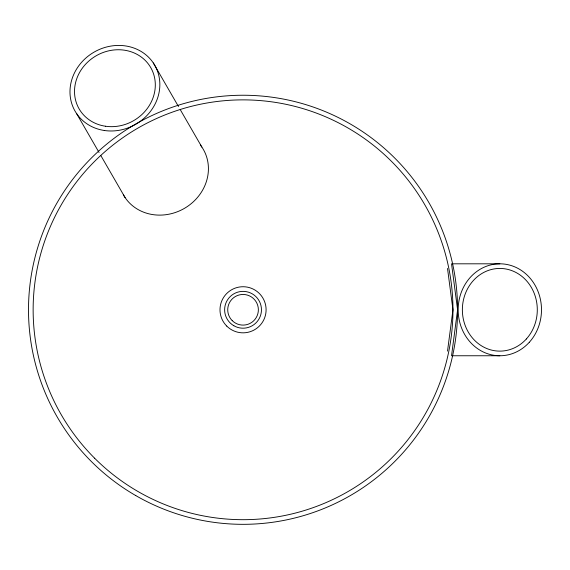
<?xml version="1.0" encoding="UTF-8"?>
<svg xmlns="http://www.w3.org/2000/svg" width="570" height="570" viewBox="0 0 570 570"><rect width="100%" height="100%" fill="white"/><g stroke="black" fill="none" stroke-linecap="round" stroke-linejoin="round"><path stroke-width="0.85" d="M447.514 351.12L452.958 309.781L447.514 268.449M499.833 263.81L451.54 263.81L457.589 309.781L451.54 355.758L499.833 355.758M153.302 62.935L178.474 106.533M180.234 109.59L201.873 147.067M76.53 113.473L99.052 152.482M100.819 155.539L125.101 197.605M200.398 145.037A45.978 41.667 -30 0 1 186.461 207.117A45.978 41.667 -30 0 1 123.355 194.755M135.774 495.587A214.548 214.548 0 0 0 457.589 309.781A214.548 214.548 0 0 0 135.774 123.982A214.548 214.548 0 0 0 135.774 495.587M232.211 320.618A15.326 15.326 0 0 0 257.847 313.749A15.326 15.326 0 0 0 239.079 294.982A15.326 15.326 0 0 0 232.211 320.618M226.746 326.083A23.056 23.056 0 0 0 265.314 315.752A23.056 23.056 0 0 0 237.077 287.515A23.056 23.056 0 0 0 226.746 326.083M233.835 325.734A18.418 18.418 0 0 0 261.459 309.781A18.418 18.418 0 0 0 233.835 293.835A18.418 18.418 0 0 0 233.835 325.734M94.62 458.209A209.91 209.91 0 0 0 445.804 364.109A209.91 209.91 0 0 0 188.72 107.025A209.91 209.91 0 0 0 94.62 458.209M529.295 342.292A45.978 41.667 -90 0 0 510.62 265.378A45.978 41.667 -90 0 0 459.584 321.68A45.978 41.667 -90 0 0 529.295 342.292M526.324 339.015A41.339 37.463 -90 0 0 509.53 269.852A41.339 37.463 -90 0 0 463.645 320.483A41.339 37.463 -90 0 0 526.324 339.015M104.289 130.487A45.978 41.667 -30 0 0 158.04 72.732A45.978 41.667 -30 0 0 82.415 61.396A45.978 41.667 -30 0 0 104.289 130.487M105.365 126.219A41.339 37.463 -30 0 0 153.686 74.292A41.339 37.463 -30 0 0 85.692 64.104A41.339 37.463 -30 0 0 105.365 126.219"/></g></svg>
